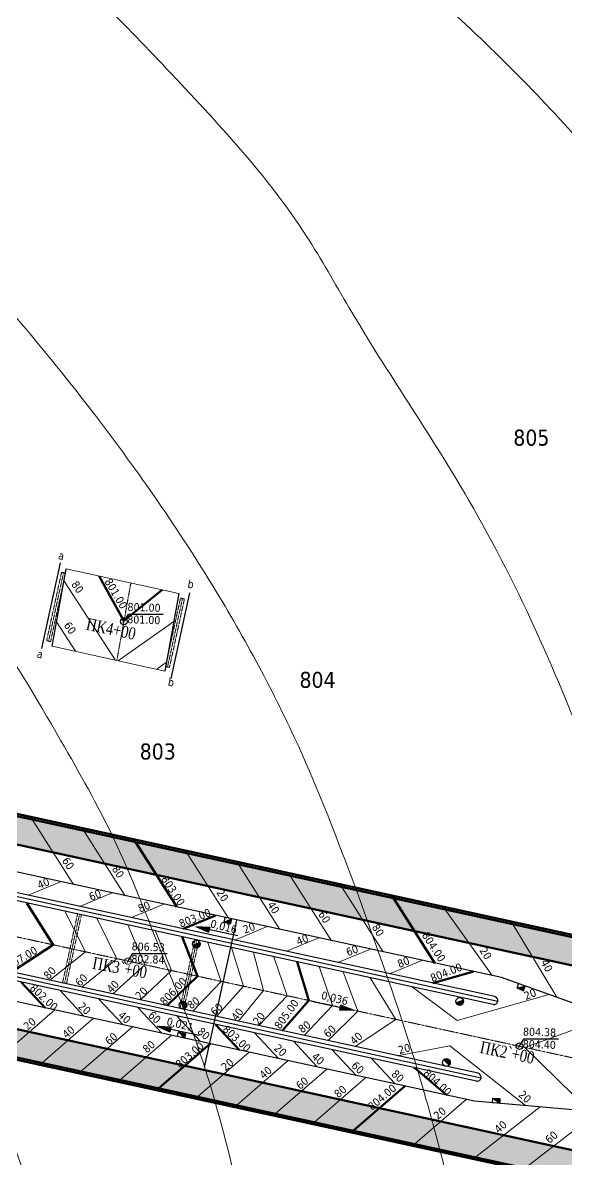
# Model space of a CAD drawing. Header units: millimetres. Extents: x -492806 to 8131902, y -181351 to 2373952.
# Drawn here: x 3939646 to 4075344, y 1171031 to 1455012 of the extents above; entities that cross this region are included whole.
import ezdxf

# ---------------------------------------------------------------- set-up
doc = ezdxf.new("R2010")
doc.units = ezdxf.units.MM
doc.header["$LTSCALE"] = 50
doc.linetypes.add('CENTER2', pattern=[28.575, 19.05, -3.175, 3.175, -3.175])
doc.linetypes.add('DASHED', pattern=[19.05, 12.7, -6.35])
for name, color, linetype in [('1-3 2-х уровн развязка-C-ROAD-TEXT', 1, 'Continuous'), ('Абсолютные высоты', 50, 'Continuous'), ('перехід', 206, 'Continuous')]:
    doc.layers.add(name, color=color, linetype=linetype)
for name, color, linetype, lineweight in [('cherwona', 7, 'Continuous', 50), ('dorogi', 7, 'Continuous', 30), ('osi', 13, 'Continuous', 15), ('smuga', 142, 'Continuous', 15), ('вертикалка', 200, 'Continuous', 9), ('проектні', 82, 'Continuous', 50), ('товста', 7, 'Continuous', 70), ('існуючі', 170, 'Continuous', 15)]:
    doc.layers.add(name, color=color, linetype=linetype, lineweight=lineweight)
doc.styles.get("Standard").update_dxf_attribs({"font": 'tahoma.ttf'})
doc.styles.add('СПДС_BOLD', font='times.ttf', dxfattribs={"width": 0.8})

msp = doc.modelspace()

# ---------------------------------------------------------------- hatches: boundary and pattern name
at = {"layer": 'перехід'}
h = msp.add_hatch(dxfattribs=at)
h.set_pattern_fill('AR-SAND', scale=100, angle=30)
h.paths.add_polyline_path([(3907074.785, 1256445.931), (3900332.824, 1257914.252), (3895534.18, 1235880.744), (3902276.141, 1234412.422)], flags=17)
h.paths.add_polyline_path([(3902276.141, 1234412.422), (3895534.18, 1235880.744), (3890735.536, 1213847.235), (3897477.497, 1212378.913)], flags=17)
h.paths.add_polyline_path([(3904197.914, 1264134.225), (3891686.833, 1279821.809), (3899394.261, 1322315.385), (3890198.969, 1331472.394), (3888723.05, 1331740.094), (3892589.884, 1323463.279), (3884338.318, 1277969.689), (3900332.824, 1257914.252), (3907074.785, 1256445.931), (4197181.21, 1193264.1), (4198649.531, 1200006.06)])
h.paths.add_polyline_path([(3890735.536, 1213847.235), (3862419.787, 1186721.585), (3863895.706, 1186453.884), (3893681.718, 1206143.846), (4186115.601, 1142455.121), (4187583.922, 1149197.082)])
h = msp.add_hatch(color=7, dxfattribs=at)
h.dxf.hatch_style = 1
h.paths.add_polyline_path([(3986170.685, 1228405.843), (3986321.647, 1229038.307), (3982897.936, 1229187.014)])
h.paths.add_polyline_path([(3986019.722, 1227773.379), (3986170.685, 1228405.843), (3982897.936, 1229187.014)])
h = msp.add_hatch(color=7, dxfattribs=at)
h.dxf.hatch_style = 1
h.paths.add_polyline_path([(3982045.657, 1224478.174), (3983862.659, 1225094.184, -1)])
h = msp.add_hatch(color=7, dxfattribs=at)
h.dxf.hatch_style = 1
h.paths.add_polyline_path([(3978935.65, 1210198.229), (3980331.92, 1208882.405, 1)])
h = msp.add_hatch(color=7, dxfattribs=at)
h.dxf.hatch_style = 1
h.paths.add_polyline_path([(4047852.171, 1210146.274), (4049669.173, 1210762.285, -1)])
h = msp.add_hatch(color=7, dxfattribs=at)
h.dxf.hatch_style = 1
h.paths.add_polyline_path([(4018893.114, 1208931.03), (4019018.835, 1209568.99), (4022194.308, 1208280.471)])
h.paths.add_polyline_path([(4018767.393, 1208293.069), (4018893.114, 1208931.03), (4022194.308, 1208280.471)])
h = msp.add_hatch(color=7, dxfattribs=at)
h.dxf.hatch_style = 1
h.paths.add_polyline_path([(3976519.901, 1203473.687), (3976670.864, 1204106.15), (3973247.153, 1204254.857)])
h.paths.add_polyline_path([(3976368.939, 1202841.223), (3976519.901, 1203473.687), (3973247.153, 1204254.857)])
h = msp.add_hatch(color=7, dxfattribs=at)
h.dxf.hatch_style = 1
h.paths.add_polyline_path([(4044742.164, 1195866.329), (4046138.435, 1194550.505, 1)])
at = {"layer": 'товста', "lineweight": 30}
h = msp.add_hatch(color=255, dxfattribs=at)
h.dxf.hatch_style = 1
h.paths.add_polyline_path([(3989853.638, 1230275.9), (3991614.038, 1229900.408), (3991864.366, 1231074.007)])
h = msp.add_hatch(color=255, dxfattribs=at)
h.dxf.hatch_style = 1
h.paths.add_polyline_path([(4062991.528, 1213825.455), (4064655.864, 1213139.9), (4065112.901, 1214249.457)])
h = msp.add_hatch(color=255, dxfattribs=at)
h.dxf.hatch_style = 1
h.paths.add_polyline_path([(3978532.033, 1202867.923), (3980289.146, 1202477.342), (3980028.759, 1201305.933)])
h = msp.add_hatch(color=255, dxfattribs=at)
h.dxf.hatch_style = 1
h.paths.add_polyline_path([(4056997.022, 1186301.011), (4058795.712, 1186232.358), (4058749.944, 1185033.231)])

# ---------------------------------------------------------------- linework, layer by layer
at = {"color": 5}
for p, q in [((3964683.939, 1305048.764), (3966080.767, 1307236.731)), ((3965717.366, 1220224.385), (3967114.194, 1222412.351)), ((4063426.144, 1198939.63), (4064822.972, 1201127.596))]:
    msp.add_line(p, q, dxfattribs=at)
at = {"layer": 'cherwona', "color": 1}
for p, q in [((4198649.531, 1200006.06), (3904197.914, 1264134.225)), ((4198766.571, 1200543.463), (3904506.001, 1264630.019)), ((4197181.21, 1193264.1), (3907074.785, 1256445.931)), ((4187583.922, 1149197.082), (3897477.497, 1212378.913)), ((4186115.601, 1142455.121), (3893681.718, 1206143.846)), ((4185998.56, 1141917.718), (3893791.426, 1205557.06))]:
    msp.add_line(p, q, dxfattribs=at)
at = {"layer": 'dorogi'}
for p, q in [((3947010.018, 1299239.488), (3950510.112, 1318536.654)), ((3978618.841, 1312414.898), (3975092.18, 1292971.259)), ((4058264.161, 1210469.755), (3779155.355, 1271256.432)), ((4057074.265, 1209705.459), (3780090.566, 1270029.313)), ((4053328.982, 1192508.574), (3775779.201, 1252955.714)), ((4054093.278, 1191318.678), (3775566.401, 1251978.618)), ((4059147.122, 1216416.648), (3903210.018, 1250377.95)), ((4057499.865, 1211659.651), (3902879.543, 1245334.173)), ((3985056.894, 1194074.167), (3993057.575, 1230810.189)), ((3982897.936, 1229187.014), (3993358.637, 1226939.11)), ((4052903.383, 1190554.383), (3901760.211, 1223471.621)), ((4052423.241, 1185543.201), (3899963.193, 1218747.24)), ((4111203.079, 1197916.689), (4059147.122, 1216416.648)), ((4011739.911, 1210557.318), (4022200.611, 1208309.414)), ((3973247.153, 1204254.857), (3983707.853, 1202006.953)), ((4107456.786, 1180720.163), (4052423.241, 1185543.201))]:
    msp.add_line(p, q, dxfattribs=at)
for centre in [(4057287.065, 1210682.555), (4053116.182, 1191531.479)]:
    msp.add_arc(centre, 1000, 257.71349957, 77.71349957, dxfattribs=at)
at = {"layer": 'osi', "linetype": 'CENTER2', "ltscale": 0.02}
for p, q in [((3963126.737, 1295642.07), (3966642.078, 1315023.298)), ((4192382.566, 1171230.591), (3778406.619, 1261389.775))]:
    msp.add_line(p, q, dxfattribs=at)
at = {"layer": 'smuga', "linetype": 'DASHED', "ltscale": 0.01}
for p, q in [((3945623.01, 1300644.398), (3949351.785, 1317765.483)), ((3946111.558, 1300537.998), (3949840.333, 1317659.083)), ((3946600.106, 1300431.598), (3950328.881, 1317552.683)), ((3975297.323, 1294102.28), (3979042.606, 1311299.165)), ((3975785.871, 1293995.88), (3979531.154, 1311192.765)), ((3976274.419, 1293889.48), (3980019.702, 1311086.365)), ((3949579.225, 1215104.074), (3953324.509, 1232300.959)), ((3950067.773, 1214997.674), (3953813.056, 1232194.559)), ((3950556.321, 1214891.274), (3954301.604, 1232088.159)), ((3978892.098, 1208720.069), (3982637.381, 1225916.954)), ((3979380.646, 1208613.669), (3983125.929, 1225810.554)), ((3979869.193, 1208507.269), (3983614.477, 1225704.154))]:
    msp.add_line(p, q, dxfattribs=at)
at = {"layer": 'smuga'}
for p, q in [((3950510.112, 1318536.654), (3978618.841, 1312414.898)), ((3947010.018, 1299239.488), (3975092.18, 1292971.259))]:
    msp.add_line(p, q, dxfattribs=at)
at = {"layer": 'Абсолютные высоты'}
for centre in [(3964892.031, 1305374.715), (4063636.988, 1199269.892)]:
    msp.add_circle(centre, 828.566, dxfattribs=at)
at = {"layer": 'вертикалка'}
for p, q in [((3949960.07, 1315504.093), (3962733.814, 1295815.026)), ((3948105.8, 1305280.895), (3952850.544, 1297967.488)), ((3963541.067, 1295639.216), (3977340.372, 1305366.281)), ((3973204.327, 1293534.669), (3975486.102, 1295143.082)), ((3952312.933, 1239683.91), (3941570.923, 1256557.707)), ((3965203.343, 1236876.525), (3954461.334, 1253750.324)), ((3990984.166, 1231261.753), (3980242.159, 1248135.558)), ((4003874.578, 1228454.373), (3993132.57, 1245328.175)), ((4016764.988, 1225646.988), (4006022.981, 1242520.793)), ((3941011.073, 1237029.566), (3949088.518, 1240386.142)), ((4029655.399, 1222839.608), (4018913.391, 1239713.41)), ((3953901.484, 1234222.183), (3961978.929, 1237578.759)), ((3955342.406, 1222855.202), (3950113.431, 1233000.295)), ((3966791.894, 1231414.8), (3974869.339, 1234771.377)), ((4056818.152, 1216923.871), (4044600.551, 1234119.043)), ((3963165.383, 1221151.448), (3958153.805, 1231249.194)), ((4061593.561, 1230418.162), (4072974.278, 1211502.67)), ((3970112.559, 1219638.433), (3965871.686, 1229568.329)), ((3976764.366, 1218189.746), (3972783.417, 1228063.033)), ((3992572.716, 1225800.035), (4000650.161, 1229156.611)), ((3985876.264, 1225211.562), (3989205.884, 1215480.127)), ((4005463.127, 1222992.652), (4013540.572, 1226349.228)), ((3946368.148, 1215803.41), (3955342.406, 1222855.202)), ((3954408.522, 1214052.309), (3963165.383, 1221151.448)), ((3994795.165, 1214262.846), (3991749.239, 1223932.496)), ((3997260.578, 1222732.19), (3999734.926, 1213187.023)), ((4005651.784, 1211898.4), (4002317.591, 1221630.831)), ((4018353.537, 1220185.269), (4026430.982, 1223541.846)), ((3962126.403, 1212371.444), (3970112.559, 1219638.433)), ((4016970.261, 1209433.366), (4013659.555, 1219160.682)), ((4031243.948, 1217377.887), (4039321.393, 1220734.463)), ((3969038.134, 1210866.148), (3976764.366, 1218189.746)), ((3989205.884, 1215480.127), (3982130.98, 1208014.677)), ((4019607.768, 1217865.23), (4023344.132, 1208045.211)), ((4032822.671, 1205980.894), (4026354.199, 1216395.935)), ((3948969.672, 1213189.945), (3954919.72, 1206778.343)), ((3988003.956, 1206735.611), (3994795.165, 1214262.846)), ((3999734.926, 1213187.023), (3993515.295, 1205535.305)), ((4048149.538, 1205681.885), (4036913.101, 1214096.328)), ((3958679.396, 1211075.28), (3964629.444, 1204663.677)), ((3998572.308, 1204433.946), (4005651.784, 1211898.4)), ((4048149.538, 1205681.885), (4071070.076, 1212179.397)), ((3934238.432, 1196748.169), (3947628.308, 1208366.328)), ((3968389.12, 1208960.614), (3974339.168, 1202549.011)), ((4009914.272, 1201963.797), (4016970.261, 1209433.366)), ((4023344.132, 1208045.211), (4015862.484, 1200668.345)), ((3943948.156, 1194633.503), (3957338.032, 1206251.662)), ((3953657.88, 1192518.837), (3967047.756, 1204136.997)), ((3978098.844, 1206845.948), (3984048.892, 1200434.345)), ((4032822.671, 1205980.894), (4022608.915, 1199199.05)), ((4065031.972, 1198966.08), (4086380.308, 1206738.355)), ((3963367.604, 1190404.172), (3976757.48, 1202022.331)), ((3997518.292, 1202616.616), (4003468.341, 1196205.014)), ((4007228.016, 1200501.95), (4013178.065, 1194090.348)), ((4046280.662, 1199367.248), (4033167.818, 1196899.443)), ((4065181.89, 1184425.057), (4046280.662, 1199367.248)), ((4081214.718, 1183019.969), (4065031.972, 1198966.08)), ((3982787.052, 1186174.84), (3996176.928, 1197792.999)), ((3992496.776, 1184060.174), (4005886.653, 1195678.333)), ((4016937.74, 1198387.284), (4022887.789, 1191975.682)), ((4026647.464, 1196272.619), (4032597.513, 1189861.016)), ((4002206.5, 1181945.508), (4015596.377, 1193563.667)), ((4011916.225, 1179830.842), (4025306.101, 1191449.001)), ((4036934.671, 1174382.113), (4050324.547, 1186000.272)), ((4052030.706, 1171094.371), (4068867.763, 1184102.034)), ((4064503.234, 1168377.999), (4083227.414, 1182843.581))]:
    msp.add_line(p, q, dxfattribs=at)
msp.add_circle((3965928.209, 1220554.647), 828.566, dxfattribs=at)
at = {"layer": 'перехід'}
for p, q in [((3948984.976, 1320063.974), (3944317.081, 1298630.815)), ((3949351.785, 1317765.483), (3950331.536, 1317552.105)), ((3981315.877, 1312573.645), (3976647.982, 1291140.486)), ((3979042.606, 1311299.165), (3980019.702, 1311086.365)), ((3966080.767, 1307236.731), (3974673.733, 1307236.731)), ((3945623.01, 1300644.398), (3946600.106, 1300431.598)), ((3976274.419, 1293889.48), (3975297.323, 1294102.28)), ((3982897.936, 1229187.014), (3986019.722, 1227773.379)), ((3982897.936, 1229187.014), (3986321.647, 1229038.307)), ((3986321.647, 1229038.307), (3986019.722, 1227773.379)), ((3983862.659, 1225094.184), (3982045.657, 1224478.174)), ((3967114.194, 1222412.351), (3975707.16, 1222412.351)), ((3980331.92, 1208882.405), (3978935.65, 1210198.229)), ((4049669.173, 1210762.285), (4047852.171, 1210146.274)), ((4019018.835, 1209568.99), (4018767.393, 1208293.069)), ((4022194.308, 1208280.471), (4018767.393, 1208293.069)), ((4022194.308, 1208280.471), (4019018.835, 1209568.99)), ((3973247.153, 1204254.857), (3976368.939, 1202841.223)), ((3973247.153, 1204254.857), (3976670.864, 1204106.15)), ((3976670.864, 1204106.15), (3976368.939, 1202841.223)), ((4064822.972, 1201127.596), (4073415.938, 1201127.596)), ((4046138.435, 1194550.505), (4044742.164, 1195866.329))]:
    msp.add_line(p, q, dxfattribs=at)
for centre in [(3982954.158, 1224786.179), (3979633.785, 1209540.317), (4048760.672, 1210454.28), (4045440.299, 1195208.417)]:
    msp.add_circle(centre, 959.292, dxfattribs=at)
at = {"layer": 'проектні', "color": 5}
for p, q in [((3958714.403, 1316749.854), (3964912.033, 1305557.661)), ((3964912.033, 1305557.661), (3974462.242, 1313320.157)), ((3978093.756, 1234069.139), (3967351.748, 1250942.941)), ((4042545.81, 1220032.225), (4031803.802, 1236906.027)), ((3947272.387, 1224612.759), (3940671.052, 1235056.736)), ((3979682.305, 1228607.417), (3987759.75, 1231963.994)), ((3936925.769, 1217859.851), (3947272.387, 1224612.759)), ((3983294.223, 1216767.619), (3979420.59, 1226617.534)), ((4008175.823, 1220354.976), (4011080.094, 1210716.177)), ((3975675.307, 1209420.649), (3983294.223, 1216767.619)), ((4042006.191, 1215033.994), (4052211.804, 1217927.08)), ((3939259.948, 1215304.611), (3945209.996, 1208893.009)), ((4011080.094, 1210716.177), (4004430.54, 1203158.091)), ((3987808.568, 1204731.282), (3993758.617, 1198319.679)), ((3973077.328, 1188289.506), (3986467.204, 1199907.665)), ((4037409.707, 1193928.726), (4045487.924, 1187053.633)), ((4021625.949, 1177716.177), (4035015.825, 1189334.336))]:
    msp.add_line(p, q, dxfattribs=at)
at = {"layer": 'товста', "lineweight": 30}
for p, q in [((3990103.967, 1231449.499), (3989853.638, 1230275.9)), ((3989853.638, 1230275.9), (3991864.366, 1231074.007)), ((3989853.638, 1230275.9), (3991614.038, 1229900.408)), ((3991864.366, 1231074.007), (3990103.967, 1231449.499)), ((3991614.038, 1229900.408), (3991864.366, 1231074.007)), ((4063448.565, 1214935.012), (4062991.528, 1213825.455)), ((4062991.528, 1213825.455), (4065112.901, 1214249.457)), ((4062991.528, 1213825.455), (4064655.864, 1213139.9)), ((4065112.901, 1214249.457), (4063448.565, 1214935.012)), ((4064655.864, 1213139.9), (4065112.901, 1214249.457)), ((3978271.646, 1201696.514), (3978532.033, 1202867.923)), ((3980028.759, 1201305.933), (3978271.646, 1201696.514)), ((3978532.033, 1202867.923), (3980289.146, 1202477.342)), ((3978532.033, 1202867.923), (3980028.759, 1201305.933)), ((3980289.146, 1202477.342), (3980028.759, 1201305.933)), ((4056951.254, 1185101.884), (4056997.022, 1186301.011)), ((4058749.944, 1185033.231), (4056951.254, 1185101.884)), ((4056997.022, 1186301.011), (4058795.712, 1186232.358)), ((4056997.022, 1186301.011), (4058749.944, 1185033.231)), ((4058795.712, 1186232.358), (4058749.944, 1185033.231))]:
    msp.add_line(p, q, dxfattribs=at)
at = {"layer": 'існуючі'}
for points, knots in [([(3926339.863, 1548910.568), (3932270.85, 1545167.83), (3949456.071, 1533894.546), (3985726.875, 1511350.103), (4026287.236, 1476494.558), (4068871.508, 1438007.714), (4105720.7, 1393448.029), (4137882.806, 1346374.312), (4162765.35, 1290337.911), (4179289.103, 1234800.521), (4189584.771, 1182511.885), (4193896.802, 1151417.805), (4195370.953, 1139314.536)], [222818.4293490124, 222818.4293490124, 222818.4293490124, 222818.4293490124, 243858.5088070165, 284446.7899957306, 350779.8979373142, 403861.581201905, 456434.0256936934, 523878.8368295885, 574158.0609012829, 639711.5440129042, 697304.4157485121, 733876.7611902846, 733876.7611902846, 733876.7611902846, 733876.7611902846]), ([(4118945.972, 1141992.395), (4115604.451, 1157882.764), (4105459.646, 1199502.477), (4084891.018, 1265014.113), (4056399.93, 1330850.134), (4026700.662, 1373256.631), (4005448.175, 1411850.719), (3976761.261, 1442186.294), (3948396.023, 1472376.173), (3919207.308, 1488148.901), (3892488.73, 1506002.584), (3855066.352, 1521426.724), (3816818.237, 1528360.657), (3781329.534, 1527272.104), (3743060.038, 1506618.414), (3721344.995, 1481347.694), (3707331.353, 1465039.423)], [208907.898191004, 208907.898191004, 208907.898191004, 208907.898191004, 257605.863130704, 337296.6512993614, 414888.6980925751, 471411.6016886402, 492312.2011282048, 546691.9263832961, 596027.8451533406, 615040.3045966051, 645805.468598217, 692413.3325741671, 735125.5059761151, 761895.8793706339, 797154.4097490128, 861311.6224911874, 861311.6224911874, 861311.6224911874, 861311.6224911874]), ([(3708650.713, 1356226.432), (3712468.637, 1368672.489), (3718946.321, 1389789.103), (3733007.111, 1415422.738), (3747242.166, 1435542.759), (3769202.308, 1447084.556), (3793048.129, 1452153.439), (3815869.254, 1454471.309), (3837881.31, 1450732.652), (3859899.298, 1443547.995), (3885249.565, 1431380.619), (3911745.425, 1410255.86), (3936095.896, 1384203.755), (3962573.108, 1351355.012), (3987446.537, 1315553.99), (4009118.831, 1275047.492), (4024220.518, 1235157.291), (4036159.776, 1201256.224), (4044824.844, 1170303.88), (4048602.068, 1153180.432), (4050361.364, 1144395.534)], [0, 0, 0, 0, 38900.8664636247, 66001.1889897012, 87669.3421301837, 111587.2495440326, 138101.9835658548, 160776.267455786, 179836.5263671841, 204572.7900400612, 230137.1182260716, 263737.1415018499, 305480.3987434738, 336953.7017450631, 390265.8027063977, 436029.4128409923, 474341.5859841284, 518100.6318120104, 543830.9936237611, 570703.3366454956, 570703.3366454956, 570703.3366454956, 570703.3366454956]), ([(3713243.637, 1225887.027), (3713199.956, 1242165.293), (3713135.395, 1266225.204), (3719187.236, 1299148.252), (3727487.71, 1328245.188), (3748005.418, 1354598.181), (3773713.32, 1371250.911), (3798160.242, 1380588.982), (3822522.315, 1380903.788), (3848015.574, 1373705.31), (3873818.076, 1361766.002), (3902523.945, 1339923.633), (3928548.897, 1311070.224), (3947535.947, 1278582.915), (3964229.855, 1249231.953), (3973355.458, 1224346.52), (3986077.043, 1193946.344), (3991815.891, 1169318.218), (3996706.92, 1150136.741), (3997688.851, 1146241.129)], [0, 0, 0, 0, 48664.7038586514, 71928.3257654335, 100306.9158663551, 138672.220710195, 168807.9515667209, 191459.2970164297, 216286.3433810927, 240286.651536812, 270494.554047614, 301016.6757965524, 347917.8145101856, 385933.1486807523, 413734.8585784502, 449048.8708064823, 465247.8123479335, 512539.3488771773, 524589.1920917038, 524589.1920917038, 524589.1920917038, 524589.1920917038]), ([(3945782.549, 1148059.877), (3944202.05, 1153749.314), (3939077.134, 1170909.903), (3924138.399, 1210927.555), (3906980.299, 1251512), (3886702.924, 1282782.898), (3875720.018, 1297967.201), (3864469.819, 1310266.526), (3850889.086, 1321102.574), (3836764.184, 1326176.584), (3820955.09, 1326107.832), (3807324.907, 1318059.457), (3786276.661, 1303841.447), (3768322.387, 1282599.628), (3754853.317, 1256855.617), (3744539.736, 1235845.338), (3737462.905, 1209177.041), (3728850.306, 1173869.216), (3726357.254, 1145685.2), (3724867.779, 1128846.658)], [255458.6088687318, 255458.6088687318, 255458.6088687318, 255458.6088687318, 273173.2985770734, 309203.443001825, 383619.9320633245, 404514.4679595127, 420899.686962695, 439797.0308562027, 454367.1085381413, 472645.5175214431, 483645.8070494081, 500647.1894965682, 518680.9137443865, 560290.1586449647, 581780.1662991375, 605993.7587508378, 630216.7895284247, 664316.2476046523, 714925.4246808675, 714925.4246808675, 714925.4246808675, 714925.4246808675])]:
    msp.add_open_spline(points, degree=3, knots=knots, dxfattribs=at)

# ---------------------------------------------------------------- texts
for s, rotation, p in [('а', 349.12025639, (3948368.27, 1321010.298)), ('80', 304.62519785, (3951648.211, 1314673.656)), ('801.00', 300.71882951, (3959961.913, 1315418.625)), ('b', 349.12025639, (3980663.849, 1313879.885)), ('801.00', 358.19519393, (3965777.122, 1308060.661)), ('801.00', 358.19519393, (3965716.655, 1304968.414)), ('60', 304.62519785, (3949793.941, 1304450.458)), ('а', 349.12025639, (3943038.965, 1296426.331)), ('b', 349.12025639, (3975760.888, 1289402.337)), ('60', 303.1287374, (3949342.922, 1245680.247)), ('80', 303.1287374, (3961801.28, 1243567.611)), ('40', 21.59411486, (3943759.093, 1238504.77)), ('803.00', 303.1287374, (3974118.182, 1241050.804)), ('60', 21.59411486, (3956687.58, 1235570.554)), ('20', 303.1287374, (3987893.298, 1237699.18)), ('80', 21.59411486, (3968910.854, 1232636.339)), ('803.00', 21.59411486, (3979136.109, 1228880.543)), ('40', 303.1287374, (4000608.523, 1234625.767)), ('60', 303.1287374, (4013301.945, 1232278.388)), ('0,016', 345.89435419, (3986321.647, 1229038.307)), ('20', 21.59411486, (3995120.414, 1227354.755)), ('80', 303.1287374, (4026700.541, 1228992.068)), ('40', 21.59411486, (4008401.488, 1224420.54)), ('804.00', 303.1287374, (4039180.74, 1227026.842)), ('807.00', 31.64738518, (3936502.635, 1218355.183)), ('806.53', 358.19519393, (3966810.549, 1223236.282)), ('60', 21.59411486, (4020859.846, 1221721.057)), ('20', 303.1287374, (4053579.95, 1223210.972)), ('802.84', 358.19519393, (3966750.081, 1220144.035)), ('80', 21.59411486, (4033670.791, 1218786.841)), ('80', 46.24368098, (3946067.309, 1215821.177)), ('804.00', 21.59411486, (4041897.989, 1215265.789)), ('40', 298.06158491, (4068926.179, 1220239.346)), ('60', 46.24368098, (3953938.787, 1214060.656)), ('40', 46.24368098, (3961810.265, 1212417.497)), ('806.00', 46.24368098, (3975086.066, 1209365.91)), ('802.00', 317.32979513, (3941225.478, 1213574.343)), ('20', 46.24368098, (3968976.855, 1210774.337)), ('0,036', 345.89435419, (4014009.538, 1211135.81)), ('20', 21.59411486, (4065286.776, 1210805.786)), ('20', 317.32979513, (3953302.919, 1208996.968)), ('80', 37.24453376, (3981651.213, 1208426.958)), ('60', 42.95417941, (3987642.939, 1206783.798)), ('805.00', 54.137994, (4003884.18, 1203367.125)), ('40', 317.32979513, (3963293.11, 1206766.96)), ('60', 317.32979513, (3970792.313, 1206795.364)), ('40', 53.26572725, (3993113.888, 1205473.129)), ('20', 53.26572725, (3998518.192, 1204416.806)), ('20', 40.59729201, (3940883.706, 1203149.547)), ('40', 40.59729201, (3950574.002, 1201101.796)), ('0,021', 345.89435419, (3975410.158, 1204620.443)), ('803.00', 317.32979513, (3989385.129, 1203245.908)), ('80', 37.24453376, (4009377.641, 1202441.166)), ('60', 42.95417941, (4015839.305, 1201267.482)), ('60', 40.59729201, (3961234.815, 1199425.402)), ('80', 317.32979513, (3983067.731, 1202708.251)), ('40', 40.97927648, (4022418.454, 1199506.951)), ('804.38', 358.19519393, (4064519.327, 1201951.527)), ('80', 40.59729201, (3970637.335, 1197430.138)), ('803.00', 40.59729201, (3978838.207, 1193675.341)), ('20', 317.32979513, (4002196.074, 1198551.161)), ('20', 15.28999539, (4033711.003, 1197276.955)), ('804.40', 358.19519393, (4064458.859, 1198859.28)), ('20', 40.59729201, (3990265.111, 1192970.124)), ('40', 317.32979513, (4011598.594, 1196438.526)), ('40', 40.59729201, (3999785.173, 1190974.86)), ('60', 317.32979513, (4021527.406, 1194208.53)), ('80', 317.32979513, (4031517.597, 1192095.894)), ('804.00', 317.32979513, (4039509.75, 1192330.626)), ('60', 40.59729201, (4008911.57, 1188329.966)), ('80', 40.59729201, (4018431.632, 1186217.33)), ('804.00', 40.59729201, (4026872.446, 1183106.954)), ('20', 317.32979513, (4063251.105, 1186931.671)), ('20', 40.59729201, (4043286.721, 1180818.375)), ('40', 40.59729201, (4058448.291, 1177414.695)), ('60', 40.59729201, (4071141.713, 1174832.584))]:
    msp.add_text(s, height=2000, rotation=rotation).set_placement(p)
at = {"layer": '1-3 2-х уровн развязка-C-ROAD-TEXT', "color": 1, "linetype": 'Continuous', "lineweight": -3, "char_height": 3000, "attachment_point": 5, "style": 'СПДС_BOLD'}
for s, insert, rotation in [('ПК4+00', (3961688.451, 1303523.232), 348.02537258), ('ПК2`+00', (4060615.106, 1197691.772), 348.22823993)]:
    msp.add_mtext(s, dxfattribs=dict(at, insert=insert, rotation=rotation))
at = {"layer": 'вертикалка', "insert": (3963881.04, 1218864.264), "char_height": 3000, "attachment_point": 5, "rotation": 349.55271404, "style": 'СПДС_BOLD'}
msp.add_mtext('ПК3`+00', dxfattribs=at)
at = {"layer": 'існуючі'}
for s, p in [('805', (4062129.739, 1349336.894)), ('804', (4008744.151, 1288820.456)), ('803', (3968849.819, 1270923.172))]:
    msp.add_text(s, height=4000, dxfattribs=at).set_placement(p)

doc.saveas('drawing.dxf')
